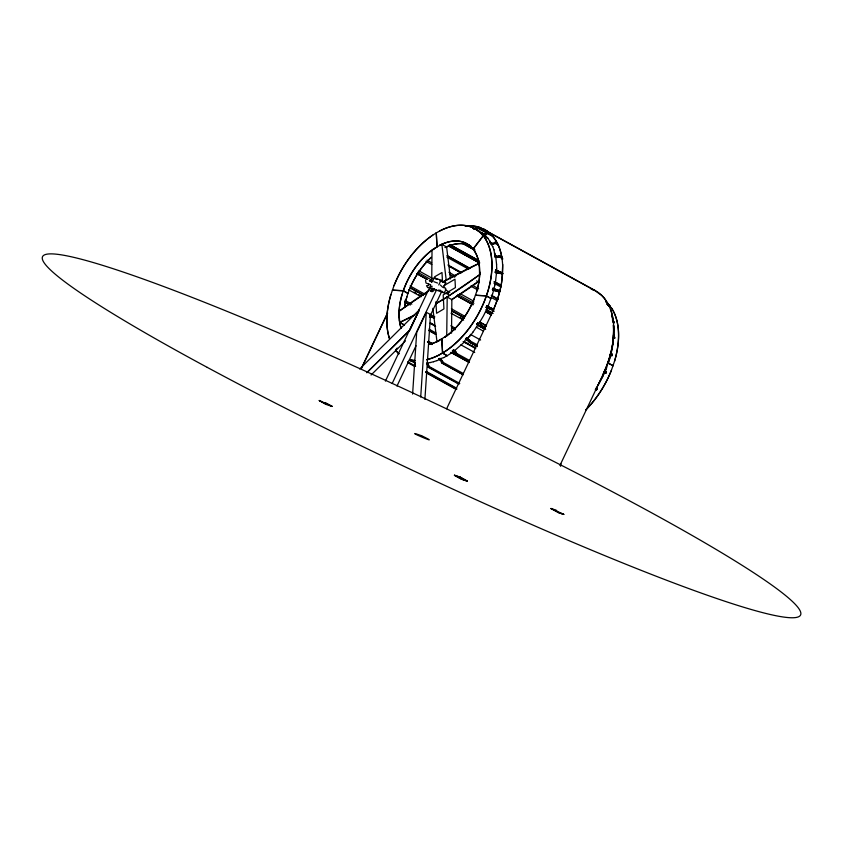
<?xml version="1.0" encoding="UTF-8"?>
<svg xmlns="http://www.w3.org/2000/svg" width="843" height="843" viewBox="0 0 843 843"><rect width="100%" height="100%" fill="white"/><g stroke="black" fill="none" stroke-linecap="round" stroke-linejoin="round"><path stroke-width="1.26" d="M604.758 372.827C602.355 372.111 606.128 372.026 604.673 370.625M495.336 255.756C494.62 256.788 494.757 253.785 493.966 249.749M495.8 257.368L494.672 256.588L494.852 255.566M610.701 354.966C612.513 357.01 612.956 353.512 610.89 353.196M431.7 282.458L432.027 250.255L434.366 248.58A56.355 33.962 -61.1 0 0 404.598 287.389L402.122 294.144A56.439 34.015 -61.1 0 0 401.036 328.169M432.849 308.306L436.98 341.657L446.727 335.809L447.201 297.042L451.859 299.623L451.521 333.175M463.302 374.735L441.521 362.69L441.458 362.037M496.474 273.121L495.357 272.352L495.895 271.204M439.077 359.15L443.861 357.558M502.734 264.481L501.711 282.131A78.726 47.429 -61.1 0 1 491.848 313.354L446.632 408.76M613.82 325.893L612.787 343.533A78.726 47.429 -61.1 0 1 602.924 374.756L559.942 465.452M428.328 291.046A454.999 274.207 -61.1 0 0 399.171 311.183L428.149 291.341M614.241 336.568C615.411 338.443 615.274 338.612 613.809 336.368L613.493 325.103M399.171 311.183L399.087 313.975A56.355 33.962 -61.1 0 1 402.237 294.175M479.625 272.026L479.604 274.786L446.927 297.136M479.604 274.786L479.309 266.009M496.664 268.232L496.559 271.636L495.484 270.982L495.399 272.468L499.562 273.459M614.189 322.584L613.251 321.9M436.885 341.541L441.774 338.991L442.512 353.133L447.18 355.704L450.72 353.459M485.442 328.296L481.933 326.504L481.3 324.987M366.905 372.701L409.687 330.277L419.329 309.866L410.415 328.844M483.45 234.017L482.723 233.321M473.06 331.952L478.107 324.85L477.012 324.249L477.833 322.869L477.022 324.26L480.131 326.136M480.162 326.072C482.533 328.106 482.28 324.292 479.941 323.997M485.842 233.427C487.56 231.172 488.097 234.154 485.905 234.228M495.505 270.982L495.41 272.458M498.835 273.364C499.899 273.975 501.722 271.952 499.91 271.952M604.178 372.553L602.924 376.357L596.286 388.201L597.339 388.95L596.096 390.098M614.252 335.008C613.441 337.853 614.262 332.911 613.346 335.482M412.606 394.102L416.674 332.511L426.316 312.279L420.72 396.969M424.904 399.34L430.499 314.587L426.316 312.279M459.045 384.239L428.002 367.137L427.643 365.451M560.627 466.274L560.795 463.608M415.03 365.44L415.178 366.262L415.114 364.123M406.906 296.789A56.439 34.015 -61.1 0 0 404.566 306.926A56.355 33.962 -61.1 0 1 406.895 296.757L407.97 293.438L403.249 290.666L404.482 287.347A56.439 34.015 -61.1 0 1 434.303 248.485L437.053 246.873L436.316 232.868L432.786 235.123A73.394 44.226 -61.1 0 0 394.008 285.651L390.941 294.534A73.394 44.226 -61.1 0 0 389.529 338.749A73.478 44.279 -61.1 0 1 390.941 294.534M613.609 337.843L611.238 353.575M496.474 273.058L495.6 280.898M612.566 320.825L612.65 320.098M613.325 341.267L611.955 349.908M427.707 366.147L428.086 367.126L428.739 365.999M459.762 383.439L428.813 366.326L427.981 363.923M404.492 325.071L399.782 322.479L399.161 316.979M494.799 285.261L495.6 280.856M430.847 288.685L431.637 289.434L432.206 287.937M494.799 285.208L493.977 288.833L492.902 288.201L492.47 289.665L493.576 290.413M476.843 345.893L469.972 342.089L469.425 340.077M473.092 331.942C468.887 338.654 466 337.253 463.945 342.406M490.889 243.68L489.973 242.521L492.776 246.672M494.504 243.69L495.315 242.289L497.644 243.627M493.334 243.047C497.096 240.982 493.861 245.766 491.332 243.732M493.292 288.454L492.512 289.771L495.094 290.751M610.437 353.997L611.396 353.038L610.701 352.49M494.978 243.332L498.529 245.292M492.502 289.771L492.955 288.274M492.554 294.081L493.576 290.371M611.997 355.704L610.722 355.124L605.148 371.215L606.338 371.984L605.738 373.407L604.979 373.07M610.838 355.156L608.372 363.27M447.18 355.704L442.596 353.038L439.077 354.914A73.394 44.226 -61.1 0 1 426.6 359.634M448.318 292.911L448.476 293.954M585.969 409.709A73.394 44.226 -61.1 0 0 611.438 370.225L614.494 361.341A73.478 44.279 -61.1 0 0 611.639 308.222M492.554 294.038L487.992 306.494L486.906 305.883L486.211 307.326L487.307 308.053L483.45 315.914L479.014 323.417L477.928 322.816L477.012 324.249M403.312 290.856L392.343 290.15L403.249 290.666L407.98 293.459L409.255 289.96A56.355 33.962 -61.1 0 1 431.321 257.284A56.439 34.015 -61.1 0 0 409.266 289.992M474.23 298.591A56.439 34.015 -61.1 0 1 444.419 337.453A56.355 33.962 -61.1 0 0 474.24 298.622L476.59 291.783A56.439 34.015 -61.1 0 0 474.451 250.961M436.147 232.984L439.698 230.982A73.394 44.226 -61.1 0 1 481.205 233.585L485.104 238.306A73.478 44.279 -61.1 0 1 487.897 291.467L484.704 300.277A73.394 44.226 -61.1 0 1 445.936 350.814L439.14 355.019A73.478 44.279 -61.1 0 1 426.642 359.74M484.988 238.337A73.394 44.226 -61.1 0 1 487.781 291.436L486.379 295.893L475.463 295.271L486.485 295.819L484.82 300.319A73.478 44.279 -61.1 0 1 446 350.92L442.638 353.059L441.848 339.086M425.525 280.171L425.989 283.048L430.12 284.555M606.012 371.721L605.253 371.257L606.77 367.622M606.328 371.858L605.643 373.407L604.568 372.817M488.118 306.599L486.927 305.883L486.232 307.442L487.075 307.779M468.971 361.552L456.369 354.587L456.716 353.259L455.441 351.341M612.787 319.897L613.367 318.633L612.45 319.929M605.664 301.478A73.478 44.279 -61.1 0 1 607.835 303.48L611.639 308.317A73.394 44.226 -61.1 0 1 614.505 361.373M487.928 238.348L483.26 235.766L481.311 233.553A73.478 44.279 -61.1 0 0 439.698 230.982M450.668 353.491C455.336 352.932 450.815 349.234 454.735 350.54M486.242 307.442L486.927 305.883M488.719 308.696C489.994 310.171 492.944 308.475 490.489 307.684M604.157 372.216L605 371.51M446.031 280.35L478.993 263.438L479.435 265.998A56.355 33.962 -61.1 0 0 474.451 251.056L473.028 248.991L483.26 235.766L473.102 249.18L471.532 247.305A56.439 34.015 -61.1 0 0 439.572 245.334M499.119 257.052L499.867 255.882L502.175 257.241M361.352 368.402L387.527 313.027M361.457 368.423L387.622 313.059M385.409 381.11L430.826 285.008M432.512 281.457L434.282 277.842L437.085 279.391M392.195 383.439L436.6 289.771M438.739 284.966L441.079 280.182L434.282 277.842M396.969 386.083L416.031 345.725M429.498 317.274L441.827 291.162M443.513 287.611L445.747 282.848L441.089 280.276M475.241 228.221L476.727 226.893L475.895 228.558M475.705 227.715L476.653 226.872L490.489 234.502M476.727 226.893L476.421 228.2M598.267 384.756L604.463 372.764L605.643 373.449M597.023 388.665L596.433 390.225L595.358 389.635M613.093 365.693L608.372 363.207L613.093 365.725M462.691 374.534L442.048 363.122L442.617 361.858M495.579 269.57L503.039 273.638L500.753 272.257L499.836 273.29M441.553 362.616C445.483 363.639 438.918 356.758 440.552 358.928M409.687 330.277L366.831 372.595M397.158 348.085L395.557 350.14L397.517 352.353A73.394 44.226 -61.1 0 0 398.939 353.712M486.39 233.016L487.402 232.394L493.187 235.608M487.106 233.595L487.454 232.436M468.803 339.518L466.579 337.874L465.894 339.265M467.654 338.454L470.131 335.609M428.813 366.326L428.086 367.126M466.579 337.874L465.557 339.076M469.972 342.089L470.31 340.972L469.193 339.718M496.58 291.088L497.897 290.298L500.184 291.562L495.452 289.275M497.075 291.098L499.435 292.468M359.708 368.971L419.203 309.982M371.089 375.009L405.494 340.888M463.977 342.384L454.683 350.572M442.775 282.3L446.242 280.224L441.858 244.365L446.611 246.967L450.489 278.938M473.092 249.075L471.543 247.399A56.355 33.962 -61.1 0 0 439.635 245.439L434.366 248.58M455.02 351.131L453.608 349.993L452.406 350.888L453.576 351.647M414.767 362.342L413.059 361.584L415.167 362.458M452.406 350.825L453.608 349.993M493.745 310.14L491.501 308.759L490.173 309.202M486.59 232.763L490.036 234.649M444.398 337.316L446.727 335.809M325.145 402.522L332.195 406.421L319.223 400.467L326.304 404.482L332.11 406.474M460.32 477.243L454.43 475.304L461.479 479.203L467.38 481.163L460.32 477.243L454.409 475.199L461.469 479.109L467.38 481.163L460.215 477.201M550.911 508.55L557.961 512.449L563.851 514.388L550.879 508.434L556.696 510.436M478.908 281.035L451.585 299.718M498.613 256.009C502.059 256.093 495.884 258.938 494.672 256.588M447.138 297.01L435.894 303.743A455.051 274.238 -61.1 0 0 479.541 274.681L479.688 274.692M604.947 371.615L604.842 370.657M439.635 245.439L441.827 244.386M498.94 255.872L501.501 256.978M483.334 235.85L487.992 238.432L491.079 243.206L489.994 242.521L491.279 242.953M434.535 276.841L441.995 272.521L442.47 281.425M446.179 280.118L442.817 282.131A454.999 274.207 -61.1 0 1 478.94 263.469M443.734 285.777L454.967 279.202L455.41 287.589L443.186 294.902L443.934 308.896L436.6 313.28L435.863 301.773M491.142 298.401L486.316 295.946M427.601 362.954L430.267 362.511M476.263 228.485L473.661 228.59M500.152 271.899L502.512 273.09M443.797 357.59L447.296 355.63M404.398 325.029L399.761 322.395L414.882 314.787M610.3 354.06L611.396 353.133L611.038 352.374M439.92 358.349L438.697 358.844M497.222 289.686L499.836 290.898M558.055 512.407L563.767 514.451M485.853 233.395L484.335 233.743M480.468 326.273L482.006 326.399M436.937 360.635L439.835 359.445L438.697 358.897M483.113 233.753L483.861 234.185M596.423 390.267L595.421 389.74M500.226 271.825L499.277 272.036M433.544 361.742L437.001 360.593M486.306 234.238L485.115 234.301M498.634 255.998L496.622 256.103M430.193 362.564L433.618 361.7M428.56 283.722L428.37 283.764M474.662 228.432L473.882 228.611M481.933 325.451L485.494 327.326M498.498 257.263L497.728 257.336M482.28 233.195L483.387 233.911L476.316 229.728M494.535 242.415L495.357 242.362M608.056 305.124C609.247 305.735 608.815 306.399 608.151 305.229M485.968 236.124L487.992 238.432M470.183 340.983L477.191 344.776M484.799 233.69L483.482 233.637M485.547 234.396L484.282 234.196M442.649 287.284L440.394 285.029M499.298 272.004L497.17 271.667M492.565 243.121L491.206 242.974M493.06 244.154L490.542 243.511M495.357 272.352L498.424 273.322M613.809 336.368L613.377 325.103M473.945 228.537L473.155 228.453M474.809 228.874L473.25 228.432M440.805 290.382L438.518 290.087M456.769 353.48L469.509 360.467M476.759 227.726L493.134 236.577M484.714 234.375L483.861 234.069M496.664 256.114L495.716 255.893M496.875 257.273L495.126 256.746M495.895 290.972C496.79 291.889 498.666 290.287 497.454 289.707M492.47 289.665L493.787 290.266M414.092 361.858L413.081 361.7M433.924 281.72L437.57 283.058M612.703 318.454L613.398 318.749M455.631 354.081L469.056 361.489M455.694 354.302L469.456 362.016M497.644 271.825L496.717 271.52M495.863 289.455L495.01 289.138M495.505 290.877L494.167 290.54M442.628 362.111L463.387 373.554M411.942 361.384L409.298 360.193L415.093 362.648M428.739 285.356L426.516 285.703L427.696 287.653M440.078 280.803L445.757 282.869L440.099 280.919M428.276 287.347L447.96 294.133M490.784 307.8L493.64 309.181M495.02 289.191L494.124 288.791M496.759 271.562L495.842 271.151M489.857 309.181L489.119 308.875M613.167 320.551C611.575 308.643 606.18 296.346 595.084 290.508L480.194 227.494A77.651 46.786 -61.1 0 0 465.157 226.103M609.162 306.188L604.547 298.559L601.67 295.44L595 290.656L480.12 227.652A77.482 46.681 -61.1 0 0 467.391 226.04M591.27 288.907L595.084 290.508M591.206 289.054L594.052 290.255M605.253 371.257L604.515 370.688M494.146 288.854L493.25 288.38M476.337 229.833L478.982 231.024M489.772 307.389L488.982 306.936M326.294 404.387L319.255 400.583M489.383 307.21L487.265 306.072M487.433 308.074L488.35 308.412M596.064 388.17L596.675 388.581M487.928 308.211L486.58 307.632M596.349 388.307L597.35 388.844M485.979 236.23L482.723 233.532M472.934 228.379L474.008 228.969M606.992 304.144L609.868 305.872L607.845 303.575A73.394 44.226 -61.1 0 0 605.674 301.583M606.981 304.249L609.858 305.767M502.881 258.906L499.341 256.925M613.051 322.079L614.125 322.669L613.672 321.236M463.313 243.005L473.65 248.717M463.239 243.09L474.714 249.433M474.967 250.213L462.154 243.142L473.671 249.56M450.078 244.681L478.782 260.54M496 270.066L500.594 272.605L495.937 270.171M450.014 244.776L478.708 260.645M502.428 274.576L500.057 273.206M448.855 245.218L478.761 261.773M448.824 245.798L479.772 262.911M449.298 246.251L479.109 262.731L449.214 246.314M613.725 337.843L614.494 338.285M494.883 281.773L500.689 284.997M469.888 268.316L446.927 255.619L469.836 268.422M495.147 282.279L500.879 285.45M493.945 281.752L500.837 285.556M446.864 257.157L468.75 269.244M493.945 283.185L500.9 287.01M447.918 264.987L461.679 272.595M476.58 280.835L478.877 282.099M449.456 266.346L460.921 272.689M449.372 266.441L451.669 267.705M453.966 268.97L460.836 272.774M491.364 295.25L498.287 299.128M427.064 260.15L431.627 262.805M448.876 272.215L455.736 276.135M472.986 285.545L478.698 288.833M491.353 295.703L498.213 299.623M425.957 261.362L431.785 264.533M450.067 274.692L454.746 277.221M470.742 286.125L477.707 289.918M491.406 297.547L497.222 300.709M486.432 295.977L491.09 298.559M434.198 277.905L437.001 279.444M490.658 309.465L494.103 311.373M418.802 270.814L432.554 278.422M460.067 293.627L473.829 301.236M486.232 309.644L493.123 313.459M486.253 309.739L491.996 312.911M417.633 272.226L432.554 280.582M457.812 294.449L473.892 303.332M486.516 310.308L492.249 313.596M416.79 273.627L427.127 279.339M429.424 280.603L431.721 281.878M473.049 304.723L456.98 295.84L472.965 304.766M485.684 311.71L491.416 314.882M416.705 273.659L427.043 279.37M429.34 280.645L431.627 281.91M485.589 311.741L491.332 314.913M445.315 289.76L449.793 292.384M486.516 325.83L479.635 322.015L486.432 325.862M410.088 285.946L425.03 294.281M451.416 308.791L465.21 316.494M485.716 329.392L481.1 326.736M451.964 310.919L464.588 317.895M477.222 324.882L484.114 328.686M451.88 310.983L464.504 317.959M477.138 324.945L484.03 328.749M414.166 292.078L416.463 293.343M418.75 294.607L421.047 295.882M460.067 317.316L462.312 318.696M408.592 289.76L421.194 296.725M451.005 313.206L463.618 320.182M476.232 327.147L483.102 330.951M470.289 334.323L480.626 340.035M404.935 300.35L411.827 304.165M430.193 314.323L434.83 316.926M450.857 325.746L455.494 328.359M404.619 301.847L410.362 305.018M429.877 315.809L434.472 318.348M451.69 327.864L455.136 329.771L451.606 327.948M404.535 301.931L409.129 304.471M429.793 315.893L434.387 318.433M476.927 345.809L469.203 342.184L467.76 340.646M477.233 346.621L469.077 341.889M430.731 323.101L434.166 325.008M465.125 342.121L468.56 344.018M470.858 345.293L475.441 347.822M430.699 323.217L434.134 325.113M463.945 341.594L475.41 347.938M429.909 323.248L435.641 326.42M463.155 341.626L475.768 348.602M460.879 344.85L474.725 352.479M428.95 329.086L435.894 332.943M428.929 330.467L435.82 334.281M428.866 330.572L435.747 334.376M469.245 362.469L450.868 352.321L469.298 362.522M428.318 341.341L431.837 343.27M428.37 341.689L431.816 343.586M432.048 344.429L427.454 341.889L431.995 344.545M427.675 366.431L454.019 381.047M456.316 382.311L458.603 383.586M426.358 371.468L456.168 387.949M407.601 361.752L415.631 366.189M425.947 371.889L456.906 389.002M425.567 372.069L456.527 389.181M407.896 362.69L414.83 366.547M426.231 372.838L456.095 389.361M447.127 293.101L448.571 294.059M611.997 354.028L611.913 355.746L610.954 355.166M413.397 361.889L413.976 361.826M480.331 324.239L481.058 324.703M479.825 325.851L477.001 324.155M466.221 339.529L467.454 340.33M452.744 351.099C454.514 353.228 458.35 356.02 455.768 351.668M613.493 337.253L614.568 338.18M466.622 339.792L467.812 340.614M483.998 229.106C502.407 239.359 504.599 263.427 501.596 282.163A78.557 47.324 -61.1 0 1 491.743 313.322M483.914 229.254C494.904 235.102 500.489 247.273 502.091 259.138M454.335 350.446L455.368 351.436M481.469 232.383L483.366 233.806M468.445 339.234L466.464 337.895M413.386 361.805L414.082 362.448M614.231 337.959L613.693 337.485M439.403 359.371L440.151 360.014M427.127 362.89L427.791 363.512M427.043 362.964L428.075 363.849M613.188 321.994L614.147 322.69L612.387 318.833M610.796 354.892L610.237 354.429M440.12 359.982L441.447 362.058M612.787 320.466L612.503 320.161M414.082 362.374L415.104 364.165M454.567 352.574L455.115 353.228M395.567 350.235L397.527 352.448A73.478 44.279 -61.1 0 0 398.95 353.818M426.927 363.997L427.643 365.462M613.409 337.337L613.261 336.81M489.762 240.887L491.069 243.111M442.09 360.541L442.554 361.552M428.223 364.271L428.739 365.683M492.776 246.577L493.966 249.834M611.523 315.609L612.176 317.853M611.038 310.498C614.378 321.204 614.189 332.564 612.671 343.565A78.557 47.324 -61.1 0 1 602.829 374.724M494.946 253.195L495.568 256.072M495.8 257.284L496.569 264.302M436.263 232.91L436.99 246.809M496.569 264.228L496.664 268.295M399.087 313.912L399.161 317.042M434.566 288.591A2.571 1.549 -61.1 0 1 432.765 291.457A2.571 1.549 -61.1 0 1 430.921 290.582M433.249 288.538A2.571 1.549 -61.1 0 1 430.647 291.004A2.571 1.549 -61.1 0 1 430.067 288.137M430.805 287.052A2.571 1.549 -61.1 0 1 432.217 286.283M479.751 272.026A56.355 33.962 -61.1 0 1 476.601 291.826M428.771 344.376A56.355 33.962 -61.1 0 0 439.203 340.561A56.439 34.015 -61.1 0 1 428.697 344.418M401.152 328.159A56.355 33.962 -61.1 0 1 399.403 320.003M414.882 360.635A73.478 44.279 -61.1 0 1 409.961 359.761M394.018 285.682A73.478 44.279 -61.1 0 1 432.828 235.081M414.851 360.53A73.394 44.226 -61.1 0 1 409.94 359.655M445.178 247.568A56.355 33.962 -61.1 0 1 470.837 245.987M445.241 247.526A56.439 34.015 -61.1 0 1 468.898 245.028M478.961 281.267A455.051 274.238 -61.1 0 1 451.911 299.518M413.765 315.693A455.051 274.238 -61.1 0 1 399.761 322.395M611.428 370.193A73.478 44.279 -61.1 0 1 585.927 409.73M444.187 287.937A2.571 1.549 -61.1 0 1 445.81 289.286A2.571 1.549 -61.1 0 1 444.092 292.289A2.571 1.549 -61.1 0 1 442.164 291.467M421.595 435.747C397 426.948 447.675 448.36 421.595 435.747M423.26 295.05L410.636 288.064L423.175 295.113M207.273 367.39A419.298 35.09 25.3 0 0 799.765 616.033A419.298 35.09 25.3 0 0 257.473 323.954A419.298 35.09 25.3 0 0 207.273 367.39"/></g></svg>
